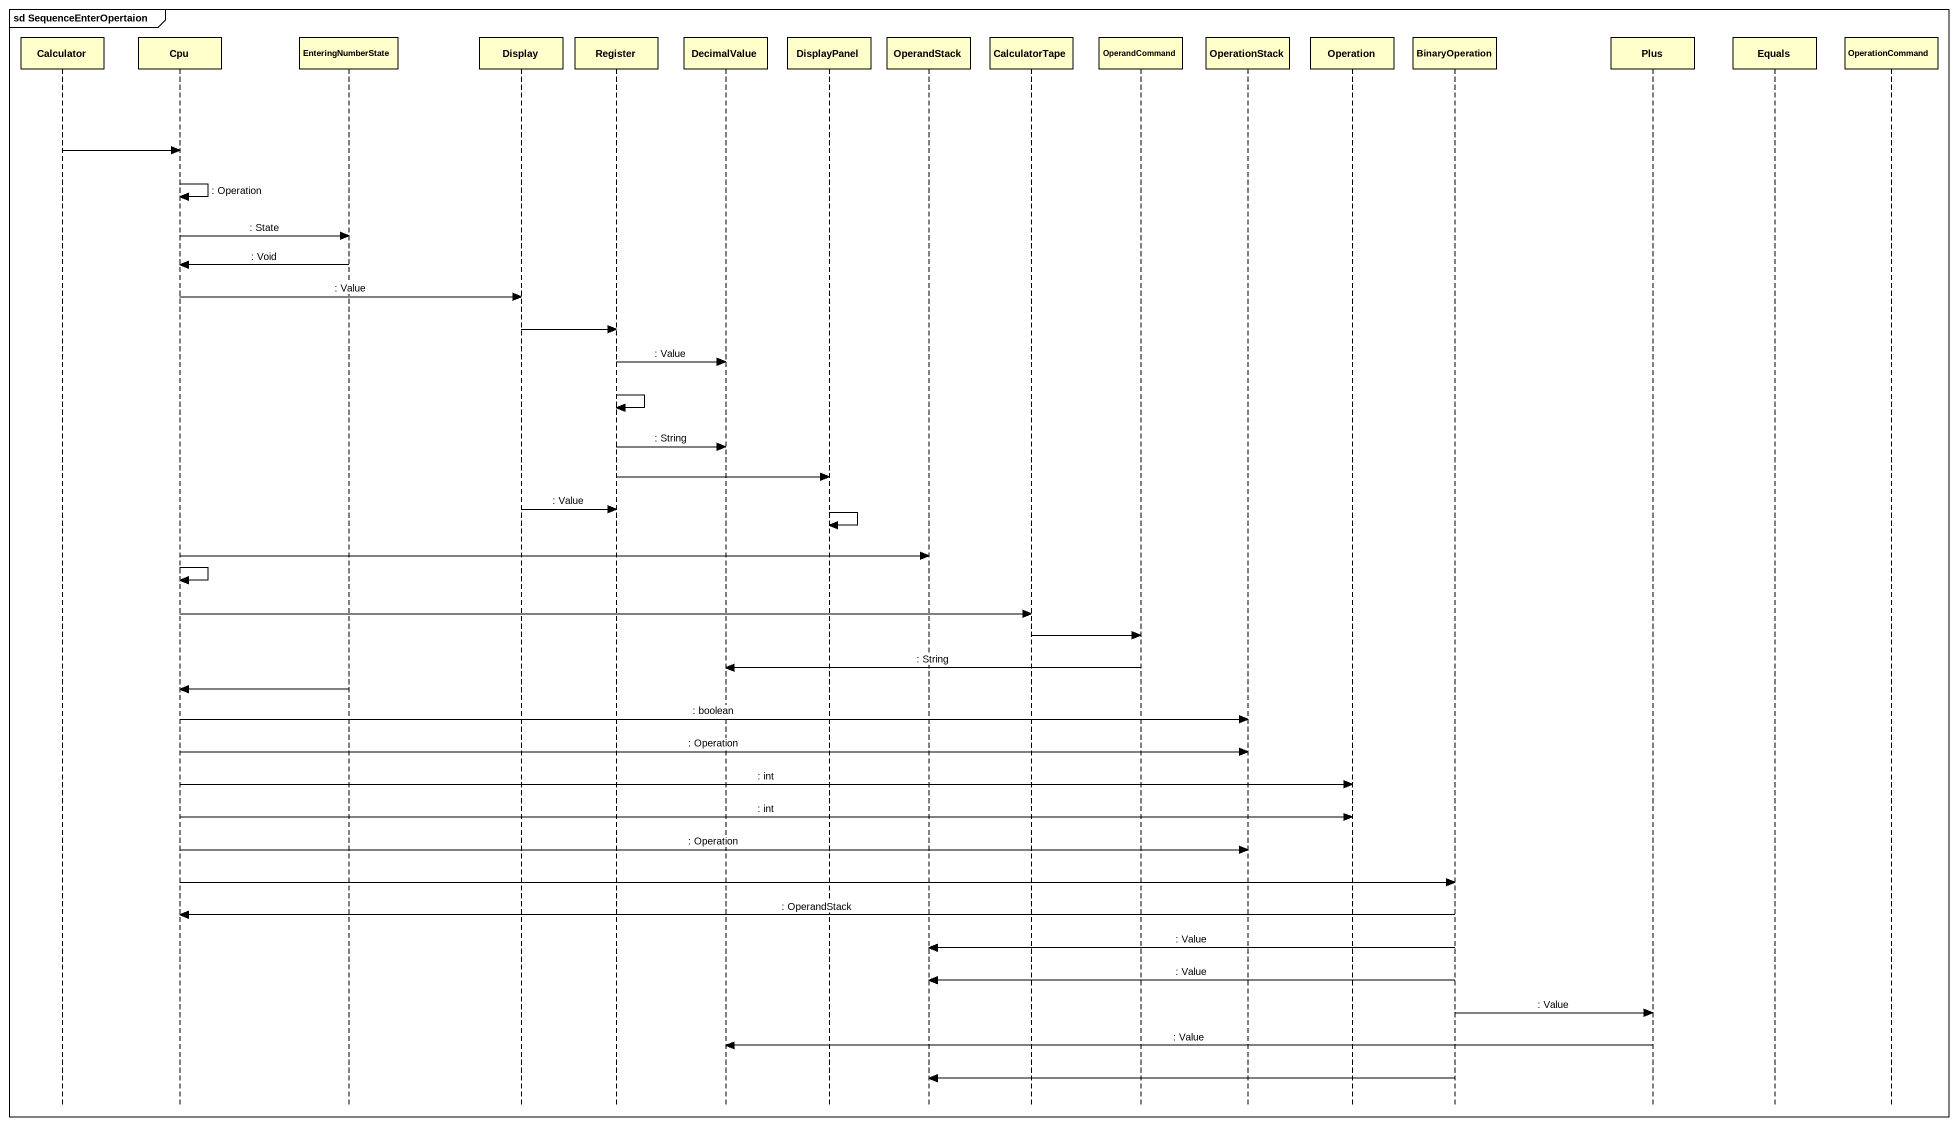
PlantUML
@startuml
mainframe sd SequenceEnterOpertaion
hide footbox
participant Calculator
participant Cpu
participant EnteringNumberState
participant Display
participant Register
participant DecimalValue
participant DisplayPanel
participant OperandStack
participant CalculatorTape
participant OperandCommand
participant OperationStack
participant Operation
participant BinaryOperation
participant Plus
participant Equals
participant OperationCommand

Calculator -> Cpu
Cpu -> Cpu : : Operation
Cpu -> EnteringNumberState : : State
EnteringNumberState -> Cpu : : Void
Cpu -> Display : : Value
Display -> Register
Register -> DecimalValue : : Value
Register -> Register
Register -> DecimalValue : : String
Register -> DisplayPanel
Display -> Register : : Value
DisplayPanel -> DisplayPanel
Cpu -> OperandStack
Cpu -> Cpu
Cpu -> CalculatorTape
CalculatorTape -> OperandCommand
OperandCommand -> DecimalValue : : String
EnteringNumberState -> Cpu
Cpu -> OperationStack : : boolean
Cpu -> OperationStack : : Operation
Cpu -> Operation : : int
Cpu -> Operation : : int
Cpu -> OperationStack : : Operation
Cpu -> BinaryOperation
BinaryOperation -> Cpu : : OperandStack
BinaryOperation -> OperandStack : : Value
BinaryOperation -> OperandStack : : Value
BinaryOperation -> Plus : : Value
Plus -> DecimalValue : : Value
BinaryOperation -> OperandStack
@enduml
